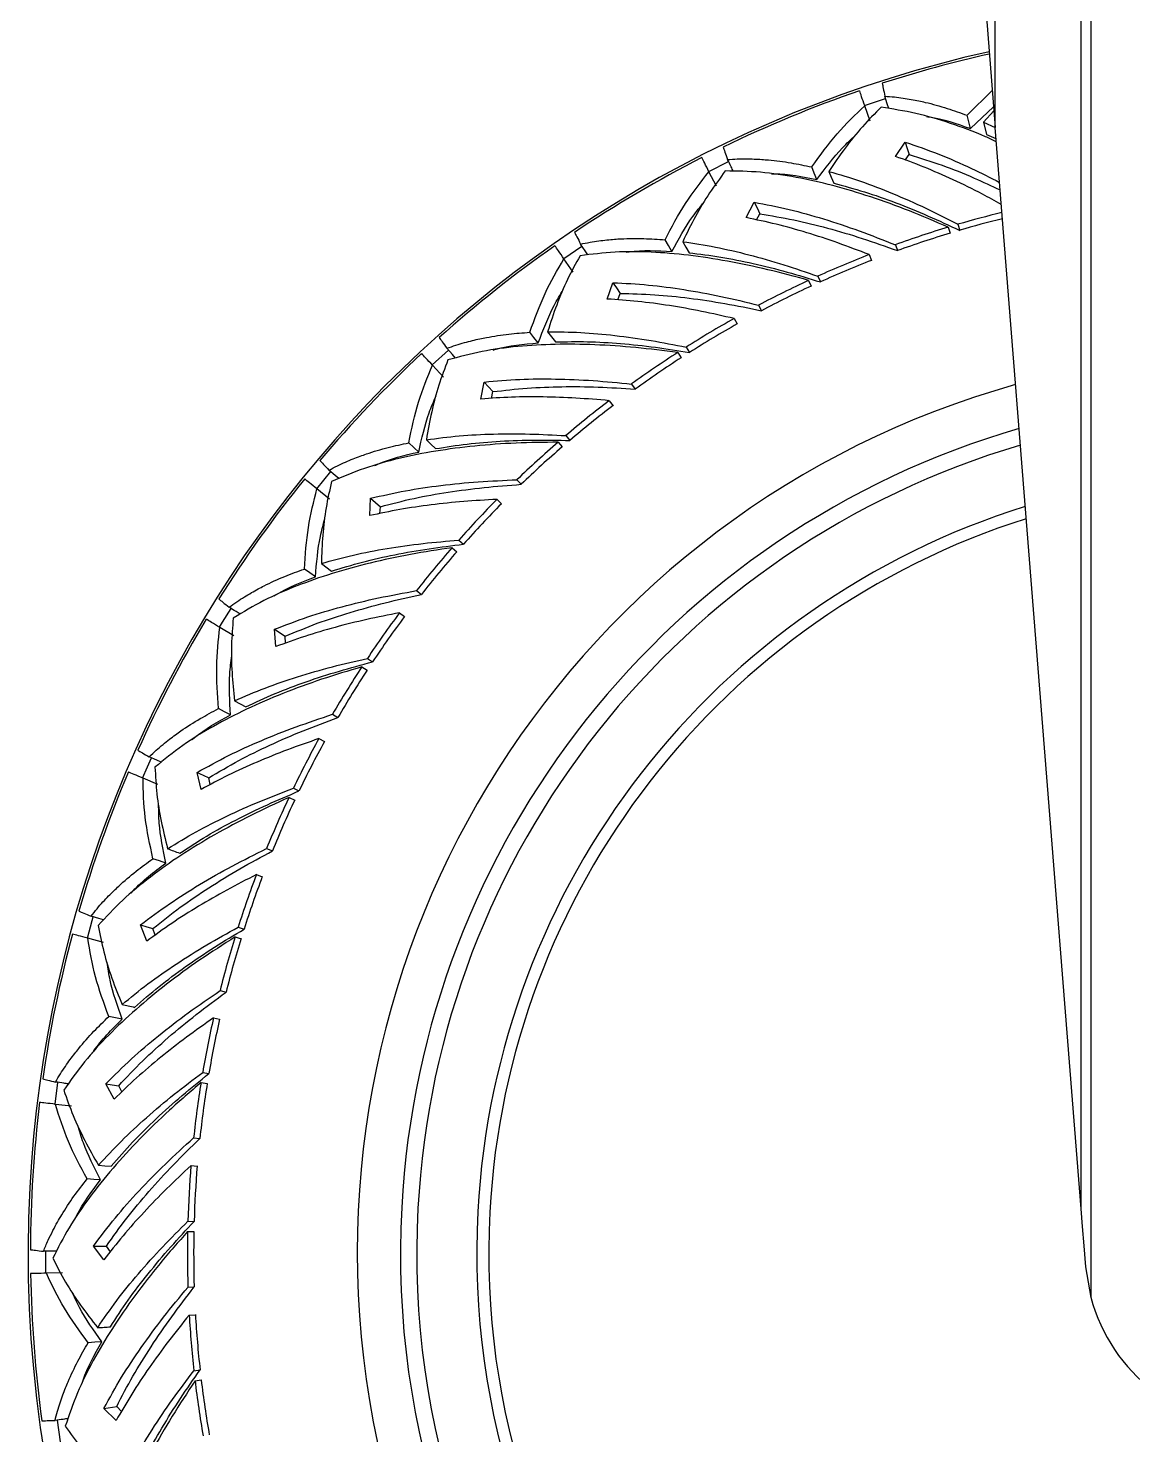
# Model space of a CAD drawing. Header units: millimetres. Extents: x 0 to 597, y 0 to 420.
# Drawn here: x 320.07 to 330.7, y 250.01 to 263.53 of the extents above; entities that cross this region are included whole.
import ezdxf

# ---------------------------------------------------------------- set-up
doc = ezdxf.new("R2010")
doc.units = ezdxf.units.MM

msp = doc.modelspace()

# ---------------------------------------------------------------- linework, layer by layer
at = {"color": 7, "linetype": 'Continuous', "lineweight": 25}
for p, q in [((329.374, 262.571), (329.374, 265.421)), ((330.202, 252.179), (330.202, 265.421)), ((330.296, 251.329), (330.296, 265.421)), ((329.28, 263.755), (329.374, 262.571)), ((328.119, 262.785), (328.32, 262.852)), ((329.104, 262.69), (329.346, 262.927)), ((328.171, 262.634), (328.12, 262.781)), ((329.137, 262.563), (329.358, 262.77)), ((329.361, 262.732), (329.262, 262.625)), ((329.262, 262.625), (329.374, 262.572)), ((329.262, 262.625), (329.292, 262.506)), ((330.202, 252.179), (329.374, 262.571)), ((328.414, 262.295), (328.51, 262.432)), ((329.292, 262.506), (329.382, 262.466)), ((328.508, 262.26), (328.547, 262.313)), ((326.621, 262.15), (326.811, 262.245)), ((326.693, 262.008), (326.622, 262.147)), ((326.981, 261.706), (327.057, 261.855)), ((327.079, 261.684), (327.111, 261.743)), ((329.016, 261.642), (329.033, 261.584)), ((328.923, 261.614), (328.941, 261.557)), ((325.226, 261.313), (325.4, 261.433)), ((328.163, 261.351), (328.185, 261.295)), ((328.414, 261.445), (328.434, 261.389)), ((325.317, 261.182), (325.227, 261.31)), ((325.644, 260.924), (325.698, 261.081)), ((327.58, 261.103), (327.605, 261.048)), ((327.669, 261.143), (327.693, 261.088)), ((325.744, 260.916), (325.767, 260.978)), ((327.099, 260.865), (327.127, 260.812)), ((326.864, 260.736), (326.893, 260.684)), ((325.07, 260.61), (325.145, 260.512)), ((323.96, 260.29), (324.116, 260.433)), ((326.321, 260.409), (326.354, 260.359)), ((326.403, 260.462), (326.435, 260.411)), ((324.069, 260.173), (323.963, 260.288)), ((324.429, 259.963), (324.461, 260.126)), ((324.529, 259.969), (324.543, 260.034)), ((325.878, 260.107), (325.913, 260.058)), ((325.663, 259.947), (325.699, 259.899)), ((325.245, 259.611), (325.284, 259.565)), ((325.171, 259.548), (325.21, 259.502)), ((322.85, 259.101), (322.985, 259.265)), ((324.775, 259.187), (324.816, 259.143)), ((322.974, 259), (322.852, 259.099)), ((323.359, 258.842), (323.368, 259.009)), ((323.457, 258.862), (323.463, 258.928)), ((324.584, 258.998), (324.626, 258.956)), ((324.152, 258.534), (324.197, 258.495)), ((324.216, 258.607), (324.261, 258.567)), ((322.894, 258.382), (322.993, 258.309)), ((323.81, 258.122), (323.857, 258.084)), ((323.647, 257.909), (323.695, 257.873)), ((322.052, 257.687), (321.918, 257.767)), ((322.456, 257.583), (322.442, 257.75)), ((322.442, 257.75), (322.547, 257.683)), ((322.55, 257.617), (322.547, 257.683)), ((323.338, 257.47), (323.387, 257.437)), ((323.284, 257.389), (323.334, 257.356)), ((323.002, 256.933), (323.054, 256.902)), ((322.871, 256.699), (322.923, 256.67)), ((321.737, 256.211), (321.699, 256.374)), ((321.323, 256.257), (321.179, 256.319)), ((321.826, 256.257), (321.813, 256.323)), ((322.625, 256.222), (322.679, 256.196)), ((322.584, 256.134), (322.638, 256.109)), ((322.368, 255.643), (322.424, 255.62)), ((322.27, 255.393), (322.326, 255.372)), ((321.215, 254.752), (321.156, 254.908)), ((321.297, 254.811), (321.275, 254.873)), ((322.094, 254.887), (322.151, 254.868)), ((320.799, 254.74), (320.648, 254.781)), ((322.065, 254.794), (322.122, 254.776)), ((321.92, 254.277), (321.978, 254.263)), ((320.978, 254.002), (320.85, 254.029)), ((321.858, 254.016), (321.916, 254.003)), ((320.333, 253.185), (320.361, 253.395)), ((320.902, 253.235), (320.821, 253.381)), ((321.738, 253.394), (321.797, 253.385)), ((321.754, 253.49), (321.813, 253.48)), ((320.975, 253.304), (320.945, 253.363)), ((320.491, 253.165), (320.336, 253.184)), ((321.666, 252.863), (321.726, 252.856)), ((321.641, 252.596), (321.7, 252.591)), ((321.611, 252.06), (321.671, 252.059)), ((321.608, 251.963), (321.668, 251.962)), ((320.246, 251.56), (320.245, 251.772)), ((320.803, 251.689), (320.703, 251.822)), ((320.703, 251.822), (320.827, 251.822)), ((320.866, 251.768), (320.827, 251.822)), ((330.296, 251.329), (330.246, 251.622)), ((320.406, 251.563), (320.25, 251.56)), ((321.612, 251.427), (321.671, 251.429)), ((321.624, 251.159), (321.683, 251.162)), ((321.669, 250.624), (321.728, 250.631)), ((321.68, 250.528), (321.739, 250.535)), ((320.803, 250.262), (320.926, 250.279)), ((320.92, 250.144), (320.803, 250.262)), ((320.971, 250.231), (320.926, 250.279)), ((320.387, 249.939), (320.356, 250.149))]:
    msp.add_line(p, q, dxfattribs=at)
at = {"color": 7, "linetype": 'Continuous', "lineweight": 25, "flags": 128}
for points in [[(328.352, 262.754), (328.337, 262.799), (328.313, 262.874)], [(329.137, 262.563), (329.12, 262.626), (329.104, 262.69)], [(328.51, 262.432), (328.529, 262.372), (328.547, 262.313)], [(327.659, 262.073), (327.634, 262.133), (327.61, 262.193)], [(327.775, 262.151), (327.798, 262.094), (327.821, 262.037)], [(327.057, 261.855), (327.084, 261.799), (327.111, 261.743)], [(326.265, 261.381), (326.232, 261.437), (326.199, 261.493)], [(325.458, 261.348), (325.432, 261.387), (325.387, 261.452)], [(326.369, 261.475), (326.399, 261.422), (326.43, 261.368)], [(325.698, 261.081), (325.733, 261.03), (325.767, 260.978)], [(324.98, 260.502), (324.939, 260.553), (324.899, 260.604)], [(324.185, 260.357), (324.154, 260.392), (324.101, 260.451)], [(324.461, 260.126), (324.502, 260.08), (324.543, 260.034)], [(323.83, 259.453), (323.783, 259.498), (323.735, 259.542)], [(323.904, 259.572), (323.948, 259.529), (323.992, 259.486)], [(323.063, 259.198), (323.027, 259.229), (322.967, 259.279)], [(323.368, 259.009), (323.415, 258.968), (323.463, 258.928)], [(322.837, 258.254), (322.784, 258.291), (322.731, 258.329)], [(321.915, 257.769), (321.945, 257.819), (322.026, 257.95)], [(322.059, 257.063), (322.113, 257.034), (322.168, 257.004)], [(322.021, 256.928), (321.963, 256.958), (321.905, 256.988)], [(321.175, 256.32), (321.221, 256.427), (321.26, 256.514)], [(321.354, 256.472), (321.311, 256.491), (321.239, 256.524)], [(321.699, 256.374), (321.756, 256.348), (321.813, 256.323)], [(321.397, 255.502), (321.336, 255.523), (321.274, 255.545)], [(320.644, 254.782), (320.691, 254.95), (320.701, 254.986)], [(320.8, 254.958), (320.755, 254.971), (320.679, 254.992)], [(321.156, 254.908), (321.215, 254.891), (321.275, 254.873)], [(320.821, 253.381), (320.883, 253.372), (320.945, 253.363)], [(320.751, 252.598), (320.813, 252.594), (320.874, 252.589)], [(320.771, 252.459), (320.706, 252.463), (320.641, 252.468)], [(330.246, 251.622), (330.23, 251.824), (330.215, 252.01), (330.202, 252.179)], [(320.782, 250.903), (320.717, 250.898), (320.652, 250.893)]]:
    msp.add_lwpolyline(points, dxfattribs=at)
at = {"color": 7, "linetype": 'Continuous', "lineweight": 25}
for radius, start, end in [(11.833, 176.9553, 77.3499), (11.833, 102.6501, 176.9553), (11.811, 102.6653, 107.8443), (11.811, 108.9553, 115.8443), (11.811, 116.9553, 123.8443), (10.301, 103.8645, 106.2991), (10.241, 103.9194, 106.2991), (10.301, 106.8395, 109.8234), (10.241, 106.8395, 109.8234), (11.811, 124.9553, 131.8443), (10.301, 111.3153, 114.2991), (10.241, 111.3153, 114.2991), (10.301, 114.8395, 117.8234), (10.241, 114.8395, 117.8234), (10.301, 119.3153, 122.2991), (10.241, 119.3153, 122.2991), (10.301, 122.8395, 125.8234), (11.811, 132.9553, 139.8443), (10.241, 122.8395, 125.8234), (8.667, 105.6409, 356.9553), (10.301, 127.3153, 130.2991), (10.241, 127.3153, 130.2991), (8.252, 176.9553, 73.794), (8.252, 106.206, 176.9553), (8.095, 176.9553, 73.565), (8.095, 106.435, 176.9553), (10.301, 130.8395, 133.8234), (10.241, 130.8395, 133.8234), (11.811, 140.9553, 147.8443), (10.301, 135.3153, 138.2991), (10.241, 135.3153, 138.2991), (7.518, 176.9553, 72.6384), (7.518, 107.3616, 176.9553), (7.403, 176.9553, 72.4351), (7.403, 107.5649, 176.9553), (10.301, 138.8395, 141.8234), (10.241, 138.8395, 141.8234), (11.811, 148.9553, 155.8443), (10.301, 143.3153, 146.2991), (10.241, 143.3153, 146.2991), (10.301, 146.8395, 149.8234), (10.241, 146.8395, 149.8234), (10.301, 151.3153, 154.2991), (10.241, 151.3153, 154.2991), (11.811, 156.9553, 163.8443), (10.301, 154.8395, 157.8234), (10.241, 154.8395, 157.8234), (10.301, 159.3153, 162.2991), (10.241, 159.3153, 162.2991), (11.811, 164.9553, 171.8443), (10.301, 162.8395, 165.8234), (10.241, 162.8395, 165.8234), (10.301, 167.3153, 170.2991), (10.241, 167.3153, 170.2991), (10.301, 170.8395, 173.8234), (10.241, 170.8395, 173.8234), (11.811, 172.9553, 179.8443), (10.301, 175.3153, 178.2991), (10.241, 175.3153, 178.2991), (10.301, 178.8395, 181.8234), (10.241, 178.8395, 181.8234), (11.811, 180.9553, 187.8443), (1.667, 194.7911, 345.2089), (10.301, 183.3153, 186.2991), (10.241, 183.3153, 186.2991), (10.241, 186.8395, 189.8234), (10.301, 186.8395, 189.8234)]:
    msp.add_arc((331.907, 251.755), radius, start, end, dxfattribs=at)
for points, knots in [([(328.288, 262.998), (328.291, 262.983), (328.297, 262.955), (328.308, 262.901), (328.313, 262.874)], [0, 0, 0, 0, 0.50037, 1, 1, 1, 1]), ([(328.12, 262.781), (328.109, 262.813), (328.087, 262.877), (328.076, 262.909), (328.071, 262.925)], [0, 0, 0, 0, 0.498258, 1, 1, 1, 1]), ([(328.313, 262.874), (328.344, 262.871), (328.402, 262.867), (328.487, 262.856), (328.565, 262.843), (328.636, 262.829), (328.751, 262.804), (328.905, 262.762), (329.04, 262.713), (329.104, 262.69)], [0, 0, 0, 0, 0.120105, 0.230144, 0.33017, 0.420242, 0.500401, 0.764722, 1, 1, 1, 1]), ([(327.61, 262.193), (327.689, 262.303), (327.849, 262.525), (328.03, 262.696), (328.12, 262.781)], [0, 0, 0, 0, 0.499578, 1, 1, 1, 1]), ([(328.277, 262.767), (328.216, 262.707), (328.097, 262.586), (327.93, 262.379), (327.826, 262.227), (327.775, 262.151)], [0, 0, 0, 0, 0.3393712, 0.6723284, 1, 1, 1, 1]), ([(329.385, 262.436), (329.35, 262.453), (329.201, 262.522), (328.942, 262.616), (328.605, 262.717), (328.387, 262.75), (328.277, 262.767)], [0, 0, 0, 0, 0.0910876, 0.38894, 0.689646, 1, 1, 1, 1]), ([(328.713, 262.678), (328.723, 262.677), (328.86, 262.66), (329.003, 262.61), (329.137, 262.563)], [0, 0, 0, 0, 0.073599, 1, 1, 1, 1]), ([(327.659, 262.073), (327.739, 262.179), (327.857, 262.337), (327.989, 262.459), (328.032, 262.499)], [0, 0, 0, 0, 0.677844, 1, 1, 1, 1]), ([(328.51, 262.432), (328.617, 262.395), (328.827, 262.322), (329.131, 262.19), (329.326, 262.091), (329.416, 262.045)], [0, 0, 0, 0, 0.361057, 0.707506, 1, 1, 1, 1]), ([(326.759, 262.385), (326.763, 262.371), (326.773, 262.343), (326.791, 262.291), (326.801, 262.265)], [0, 0, 0, 0, 0.500373, 1, 1, 1, 1]), ([(329.433, 261.834), (329.373, 261.867), (329.218, 261.952), (328.97, 262.072), (328.69, 262.195), (328.506, 262.262), (328.414, 262.295)], [0, 0, 0, 0, 0.175466, 0.450171, 0.725172, 1, 1, 1, 1]), ([(328.547, 262.313), (328.652, 262.28), (328.858, 262.216), (329.151, 262.099), (329.338, 262.012), (329.422, 261.973)], [0, 0, 0, 0, 0.366201, 0.717931, 1, 1, 1, 1]), ([(326.622, 262.147), (326.607, 262.177), (326.577, 262.237), (326.561, 262.268), (326.553, 262.283)], [0, 0, 0, 0, 0.498253, 1, 1, 1, 1]), ([(326.801, 262.265), (326.831, 262.267), (326.89, 262.271), (326.976, 262.272), (327.055, 262.27), (327.127, 262.266), (327.244, 262.257), (327.402, 262.237), (327.543, 262.207), (327.61, 262.193)], [0, 0, 0, 0, 0.120103, 0.230143, 0.330172, 0.420241, 0.500399, 0.764724, 1, 1, 1, 1]), ([(326.856, 262.152), (326.849, 262.166), (326.83, 262.204), (326.812, 262.242), (326.801, 262.265)], [0, 0, 0, 0, 0.372297, 1, 1, 1, 1]), ([(326.199, 261.493), (326.262, 261.614), (326.39, 261.855), (326.545, 262.05), (326.622, 262.147)], [0, 0, 0, 0, 0.499573, 1, 1, 1, 1]), ([(326.779, 262.155), (326.728, 262.086), (326.626, 261.95), (326.49, 261.722), (326.409, 261.557), (326.369, 261.475)], [0, 0, 0, 0, 0.339371, 0.672335, 1, 1, 1, 1]), ([(328.923, 261.614), (328.798, 261.668), (328.548, 261.776), (328.177, 261.909), (327.813, 262.019), (327.459, 262.098), (327.111, 262.15), (326.891, 262.153), (326.779, 262.155)], [0, 0, 0, 0, 0.166041, 0.333057, 0.499184, 0.663302, 0.828993, 1, 1, 1, 1]), ([(327.223, 262.127), (327.234, 262.127), (327.372, 262.13), (327.521, 262.1), (327.659, 262.073)], [0, 0, 0, 0, 0.073596, 1, 1, 1, 1]), ([(327.775, 262.151), (327.876, 262.121), (328.078, 262.062), (328.39, 261.94), (328.703, 261.802), (328.913, 261.694), (329.016, 261.642)], [0, 0, 0, 0, 0.250636, 0.500177, 0.755313, 1, 1, 1, 1]), ([(327.821, 262.037), (327.919, 262.011), (328.116, 261.959), (328.421, 261.851), (328.726, 261.727), (328.932, 261.631), (329.033, 261.584)], [0, 0, 0, 0, 0.250452, 0.499997, 0.75525, 1, 1, 1, 1]), ([(326.265, 261.381), (326.329, 261.498), (326.423, 261.67), (326.537, 261.81), (326.574, 261.855)], [0, 0, 0, 0, 0.677852, 1, 1, 1, 1]), ([(327.057, 261.855), (327.168, 261.833), (327.387, 261.791), (327.725, 261.696), (328.066, 261.583), (328.298, 261.491), (328.414, 261.445)], [0, 0, 0, 0, 0.255316, 0.500302, 0.750158, 1, 1, 1, 1]), ([(328.163, 261.351), (328.062, 261.389), (327.861, 261.466), (327.563, 261.563), (327.268, 261.646), (327.077, 261.686), (326.981, 261.706)], [0, 0, 0, 0, 0.249919, 0.499817, 0.749988, 1, 1, 1, 1]), ([(327.111, 261.743), (327.219, 261.725), (327.432, 261.69), (327.762, 261.608), (328.095, 261.51), (328.321, 261.429), (328.434, 261.389)], [0, 0, 0, 0, 0.255034, 0.499994, 0.749999, 1, 1, 1, 1]), ([(325.329, 261.565), (325.336, 261.552), (325.349, 261.526), (325.375, 261.477), (325.387, 261.452)], [0, 0, 0, 0, 0.5003706, 1, 1, 1, 1]), ([(325.387, 261.452), (325.417, 261.458), (325.475, 261.47), (325.56, 261.483), (325.638, 261.492), (325.71, 261.499), (325.827, 261.506), (325.987, 261.508), (326.131, 261.498), (326.199, 261.493)], [0, 0, 0, 0, 0.120107, 0.230144, 0.330174, 0.420242, 0.500399, 0.764725, 1, 1, 1, 1]), ([(325.227, 261.31), (325.208, 261.338), (325.17, 261.393), (325.15, 261.421), (325.14, 261.435)], [0, 0, 0, 0, 0.498255, 1, 1, 1, 1]), ([(327.58, 261.103), (327.449, 261.139), (327.186, 261.21), (326.8, 261.291), (326.424, 261.349), (326.062, 261.379), (325.711, 261.381), (325.493, 261.354), (325.382, 261.34)], [0, 0, 0, 0, 0.166041, 0.333057, 0.499186, 0.663303, 0.828994, 1, 1, 1, 1]), ([(325.825, 261.374), (325.835, 261.376), (325.972, 261.397), (326.124, 261.389), (326.265, 261.381)], [0, 0, 0, 0, 0.073601, 1, 1, 1, 1]), ([(326.369, 261.475), (326.473, 261.459), (326.681, 261.428), (327.006, 261.352), (327.336, 261.258), (327.559, 261.181), (327.669, 261.143)], [0, 0, 0, 0, 0.250635, 0.500173, 0.755309, 1, 1, 1, 1]), ([(326.43, 261.368), (326.531, 261.356), (326.733, 261.332), (327.049, 261.267), (327.369, 261.188), (327.587, 261.121), (327.693, 261.088)], [0, 0, 0, 0, 0.250449, 0.499999, 0.755253, 1, 1, 1, 1]), ([(324.899, 260.604), (324.945, 260.732), (325.038, 260.989), (325.164, 261.203), (325.227, 261.31)], [0, 0, 0, 0, 0.499584, 1, 1, 1, 1]), ([(325.382, 261.34), (325.34, 261.265), (325.259, 261.116), (325.155, 260.871), (325.098, 260.696), (325.07, 260.61)], [0, 0, 0, 0, 0.339378, 0.672341, 1, 1, 1, 1]), ([(325.698, 261.081), (325.812, 261.076), (326.034, 261.064), (326.382, 261.017), (326.736, 260.953), (326.978, 260.894), (327.099, 260.865)], [0, 0, 0, 0, 0.2553177, 0.5003035, 0.75016, 1, 1, 1, 1]), ([(324.98, 260.502), (325.027, 260.626), (325.097, 260.81), (325.19, 260.964), (325.22, 261.014)], [0, 0, 0, 0, 0.677844, 1, 1, 1, 1]), ([(325.767, 260.978), (325.877, 260.975), (326.093, 260.97), (326.431, 260.935), (326.774, 260.884), (327.01, 260.836), (327.127, 260.812)], [0, 0, 0, 0, 0.255033, 0.499997, 0.749997, 1, 1, 1, 1]), ([(326.864, 260.736), (326.759, 260.76), (326.549, 260.808), (326.24, 260.863), (325.936, 260.904), (325.741, 260.917), (325.644, 260.924)], [0, 0, 0, 0, 0.249917, 0.499816, 0.749988, 1, 1, 1, 1]), ([(324.028, 260.554), (324.036, 260.542), (324.053, 260.518), (324.085, 260.473), (324.101, 260.451)], [0, 0, 0, 0, 0.500366, 1, 1, 1, 1]), ([(324.101, 260.451), (324.13, 260.461), (324.185, 260.48), (324.268, 260.505), (324.344, 260.525), (324.415, 260.541), (324.53, 260.564), (324.688, 260.589), (324.831, 260.599), (324.899, 260.604)], [0, 0, 0, 0, 0.120105, 0.230146, 0.330172, 0.420239, 0.5004, 0.764723, 1, 1, 1, 1]), ([(325.07, 260.61), (325.175, 260.609), (325.385, 260.607), (325.719, 260.576), (326.058, 260.529), (326.29, 260.484), (326.403, 260.462)], [0, 0, 0, 0, 0.250637, 0.500175, 0.75531, 1, 1, 1, 1]), ([(326.321, 260.409), (326.186, 260.427), (325.916, 260.461), (325.522, 260.488), (325.142, 260.492), (324.78, 260.472), (324.432, 260.425), (324.219, 260.368), (324.111, 260.338)], [0, 0, 0, 0, 0.166042, 0.333058, 0.499187, 0.663303, 0.828994, 1, 1, 1, 1]), ([(324.546, 260.434), (324.556, 260.437), (324.688, 260.477), (324.839, 260.49), (324.98, 260.502)], [0, 0, 0, 0, 0.073596, 1, 1, 1, 1]), ([(325.145, 260.512), (325.247, 260.514), (325.45, 260.518), (325.773, 260.499), (326.101, 260.464), (326.325, 260.429), (326.435, 260.411)], [0, 0, 0, 0, 0.25045, 0.499998, 0.755252, 1, 1, 1, 1]), ([(323.735, 259.542), (323.763, 259.676), (323.819, 259.943), (323.915, 260.173), (323.963, 260.288)], [0, 0, 0, 0, 0.499577, 1, 1, 1, 1]), ([(323.963, 260.288), (323.94, 260.312), (323.894, 260.362), (323.87, 260.387), (323.859, 260.399)], [0, 0, 0, 0, 0.498255, 1, 1, 1, 1]), ([(324.111, 260.338), (324.081, 260.258), (324.021, 260.1), (323.952, 259.842), (323.92, 259.662), (323.904, 259.572)], [0, 0, 0, 0, 0.339378, 0.672331, 1, 1, 1, 1]), ([(324.461, 260.126), (324.574, 260.136), (324.795, 260.156), (325.147, 260.158), (325.506, 260.143), (325.754, 260.119), (325.878, 260.107)], [0, 0, 0, 0, 0.255314, 0.500302, 0.750158, 1, 1, 1, 1]), ([(324.543, 260.034), (324.653, 260.046), (324.867, 260.071), (325.207, 260.084), (325.554, 260.081), (325.793, 260.066), (325.913, 260.058)], [0, 0, 0, 0, 0.255036, 0.499995, 0.749998, 1, 1, 1, 1]), ([(323.83, 259.453), (323.859, 259.582), (323.903, 259.774), (323.974, 259.94), (323.997, 259.993)], [0, 0, 0, 0, 0.67783, 1, 1, 1, 1]), ([(325.663, 259.947), (325.556, 259.956), (325.341, 259.974), (325.027, 259.985), (324.721, 259.984), (324.526, 259.97), (324.429, 259.963)], [0, 0, 0, 0, 0.249918, 0.499817, 0.749987, 1, 1, 1, 1]), ([(323.904, 259.572), (324.008, 259.585), (324.217, 259.613), (324.551, 259.629), (324.893, 259.63), (325.129, 259.617), (325.245, 259.611)], [0, 0, 0, 0, 0.250637, 0.500174, 0.755312, 1, 1, 1, 1]), ([(322.967, 259.279), (322.994, 259.294), (323.046, 259.321), (323.124, 259.357), (323.197, 259.387), (323.265, 259.413), (323.375, 259.452), (323.528, 259.498), (323.669, 259.528), (323.735, 259.542)], [0, 0, 0, 0, 0.120103, 0.230143, 0.330172, 0.420241, 0.500401, 0.764727, 1, 1, 1, 1]), ([(325.171, 259.548), (325.035, 259.546), (324.763, 259.543), (324.369, 259.514), (323.992, 259.466), (323.636, 259.395), (323.298, 259.3), (323.095, 259.214), (322.992, 259.17)], [0, 0, 0, 0, 0.16604, 0.333056, 0.499186, 0.663303, 0.828993, 1, 1, 1, 1]), ([(323.992, 259.486), (324.093, 259.502), (324.293, 259.534), (324.616, 259.56), (324.945, 259.571), (325.172, 259.567), (325.284, 259.565)], [0, 0, 0, 0, 0.25045, 0.499998, 0.755252, 1, 1, 1, 1]), ([(322.88, 259.371), (322.89, 259.361), (322.91, 259.339), (322.948, 259.299), (322.967, 259.279)], [0, 0, 0, 0, 0.500373, 1, 1, 1, 1]), ([(323.41, 259.325), (323.419, 259.329), (323.544, 259.388), (323.692, 259.421), (323.83, 259.453)], [0, 0, 0, 0, 0.073597, 1, 1, 1, 1]), ([(322.852, 259.099), (322.826, 259.12), (322.774, 259.163), (322.747, 259.184), (322.734, 259.195)], [0, 0, 0, 0, 0.498257, 1, 1, 1, 1]), ([(323.368, 259.009), (323.479, 259.034), (323.695, 259.084), (324.043, 259.135), (324.401, 259.171), (324.65, 259.181), (324.775, 259.187)], [0, 0, 0, 0, 0.255317, 0.500304, 0.75016, 1, 1, 1, 1]), ([(322.731, 258.329), (322.74, 258.465), (322.759, 258.737), (322.821, 258.978), (322.852, 259.099)], [0, 0, 0, 0, 0.499576, 1, 1, 1, 1]), ([(322.992, 259.17), (322.973, 259.086), (322.936, 258.921), (322.904, 258.657), (322.897, 258.473), (322.894, 258.382)], [0, 0, 0, 0, 0.339372, 0.672335, 1, 1, 1, 1]), ([(323.463, 258.928), (323.569, 258.956), (323.778, 259.011), (324.113, 259.07), (324.457, 259.115), (324.696, 259.134), (324.816, 259.143)], [0, 0, 0, 0, 0.255032, 0.499995, 0.749995, 1, 1, 1, 1]), ([(324.584, 258.998), (324.476, 258.992), (324.261, 258.98), (323.949, 258.947), (323.646, 258.904), (323.455, 258.863), (323.359, 258.842)], [0, 0, 0, 0, 0.249918, 0.499818, 0.749988, 1, 1, 1, 1]), ([(322.837, 258.254), (322.848, 258.386), (322.865, 258.582), (322.912, 258.756), (322.927, 258.812)], [0, 0, 0, 0, 0.67785, 1, 1, 1, 1]), ([(324.152, 258.534), (324.018, 258.514), (323.748, 258.473), (323.362, 258.389), (322.996, 258.289), (322.653, 258.169), (322.331, 258.029), (322.143, 257.915), (322.047, 257.857)], [0, 0, 0, 0, 0.166042, 0.333057, 0.499185, 0.663302, 0.828992, 1, 1, 1, 1]), ([(322.894, 258.382), (322.995, 258.41), (323.198, 258.466), (323.527, 258.529), (323.865, 258.577), (324.101, 258.597), (324.216, 258.607)], [0, 0, 0, 0, 0.250635, 0.500174, 0.755311, 1, 1, 1, 1]), ([(322.993, 258.309), (323.09, 258.339), (323.285, 258.399), (323.6, 258.469), (323.925, 258.526), (324.151, 258.554), (324.261, 258.567)], [0, 0, 0, 0, 0.25045, 0.499997, 0.755252, 1, 1, 1, 1]), ([(322.007, 257.962), (322.032, 257.98), (322.079, 258.014), (322.152, 258.06), (322.22, 258.101), (322.283, 258.136), (322.387, 258.19), (322.532, 258.257), (322.667, 258.306), (322.731, 258.329)], [0, 0, 0, 0, 0.120103, 0.230144, 0.330174, 0.420242, 0.500401, 0.764724, 1, 1, 1, 1]), ([(322.439, 258.069), (322.447, 258.074), (322.563, 258.149), (322.705, 258.203), (322.837, 258.254)], [0, 0, 0, 0, 0.073594, 1, 1, 1, 1]), ([(322.442, 257.75), (322.548, 257.79), (322.755, 257.87), (323.093, 257.969), (323.442, 258.054), (323.687, 258.099), (323.81, 258.122)], [0, 0, 0, 0, 0.2553156, 0.5003018, 0.7501587, 1, 1, 1, 1]), ([(321.908, 258.041), (321.919, 258.032), (321.942, 258.013), (321.985, 257.979), (322.007, 257.962)], [0, 0, 0, 0, 0.500368, 1, 1, 1, 1]), ([(322.547, 257.683), (322.648, 257.725), (322.847, 257.809), (323.171, 257.914), (323.505, 258.007), (323.739, 258.059), (323.857, 258.084)], [0, 0, 0, 0, 0.255032, 0.499994, 0.749997, 1, 1, 1, 1]), ([(321.918, 257.767), (321.889, 257.785), (321.832, 257.819), (321.802, 257.837), (321.788, 257.846)], [0, 0, 0, 0, 0.498254, 1, 1, 1, 1]), ([(322.113, 257.895), (322.1, 257.903), (322.065, 257.926), (322.029, 257.948), (322.007, 257.962)], [0, 0, 0, 0, 0.372326, 1, 1, 1, 1]), ([(322.047, 257.857), (322.04, 257.772), (322.026, 257.602), (322.031, 257.336), (322.05, 257.154), (322.059, 257.063)], [0, 0, 0, 0, 0.339372, 0.672331, 1, 1, 1, 1]), ([(323.647, 257.909), (323.541, 257.888), (323.33, 257.846), (323.025, 257.77), (322.731, 257.684), (322.548, 257.617), (322.456, 257.583)], [0, 0, 0, 0, 0.249916, 0.499816, 0.749987, 1, 1, 1, 1]), ([(321.905, 256.988), (321.896, 257.124), (321.876, 257.396), (321.904, 257.644), (321.918, 257.767)], [0, 0, 0, 0, 0.499576, 1, 1, 1, 1]), ([(322.021, 256.928), (322.013, 257.061), (322.002, 257.257), (322.025, 257.436), (322.032, 257.494)], [0, 0, 0, 0, 0.6778347, 1, 1, 1, 1]), ([(322.059, 257.063), (322.156, 257.105), (322.349, 257.188), (322.666, 257.296), (322.994, 257.391), (323.225, 257.444), (323.338, 257.47)], [0, 0, 0, 0, 0.250639, 0.500174, 0.755313, 1, 1, 1, 1]), ([(322.168, 257.004), (322.26, 257.048), (322.444, 257.134), (322.747, 257.248), (323.06, 257.349), (323.28, 257.408), (323.387, 257.437)], [0, 0, 0, 0, 0.250449, 0.499994, 0.755248, 1, 1, 1, 1]), ([(323.284, 257.389), (323.154, 257.35), (322.893, 257.272), (322.522, 257.135), (322.173, 256.985), (321.85, 256.819), (321.551, 256.635), (321.381, 256.496), (321.294, 256.425)], [0, 0, 0, 0, 0.16604, 0.333058, 0.499187, 0.663304, 0.828992, 1, 1, 1, 1]), ([(321.239, 256.524), (321.261, 256.545), (321.304, 256.585), (321.369, 256.641), (321.431, 256.691), (321.488, 256.734), (321.584, 256.802), (321.719, 256.889), (321.846, 256.956), (321.905, 256.988)], [0, 0, 0, 0, 0.120107, 0.230145, 0.330172, 0.420241, 0.500404, 0.764727, 1, 1, 1, 1]), ([(321.652, 256.689), (321.66, 256.696), (321.764, 256.787), (321.897, 256.86), (322.021, 256.928)], [0, 0, 0, 0, 0.073606, 1, 1, 1, 1]), ([(321.699, 256.374), (321.799, 256.429), (321.993, 256.537), (322.314, 256.682), (322.647, 256.814), (322.884, 256.893), (323.002, 256.933)], [0, 0, 0, 0, 0.255315, 0.5003, 0.750159, 1, 1, 1, 1]), ([(321.813, 256.323), (321.907, 256.379), (322.093, 256.489), (322.398, 256.638), (322.716, 256.777), (322.942, 256.86), (323.054, 256.902)], [0, 0, 0, 0, 0.255035, 0.4999957, 0.7499959, 1, 1, 1, 1]), ([(322.871, 256.699), (322.769, 256.664), (322.565, 256.593), (322.275, 256.475), (321.995, 256.349), (321.823, 256.257), (321.737, 256.211)], [0, 0, 0, 0, 0.249918, 0.499815, 0.749985, 1, 1, 1, 1]), ([(321.13, 256.588), (321.143, 256.581), (321.168, 256.566), (321.215, 256.538), (321.239, 256.524)], [0, 0, 0, 0, 0.50037, 1, 1, 1, 1]), ([(321.179, 256.319), (321.148, 256.332), (321.086, 256.358), (321.054, 256.371), (321.039, 256.378)], [0, 0, 0, 0, 0.498257, 1, 1, 1, 1]), ([(321.294, 256.425), (321.299, 256.34), (321.308, 256.17), (321.35, 255.908), (321.394, 255.729), (321.416, 255.641)], [0, 0, 0, 0, 0.339372, 0.672336, 1, 1, 1, 1]), ([(321.274, 255.545), (321.246, 255.679), (321.188, 255.945), (321.182, 256.194), (321.179, 256.319)], [0, 0, 0, 0, 0.499574, 1, 1, 1, 1]), ([(321.416, 255.641), (321.506, 255.696), (321.685, 255.805), (321.984, 255.956), (322.296, 256.096), (322.517, 256.181), (322.625, 256.222)], [0, 0, 0, 0, 0.250638, 0.5001734, 0.755311, 1, 1, 1, 1]), ([(322.584, 256.134), (322.46, 256.077), (322.213, 255.963), (321.865, 255.777), (321.54, 255.58), (321.244, 255.37), (320.973, 255.146), (320.823, 254.985), (320.747, 254.903)], [0, 0, 0, 0, 0.166042, 0.333058, 0.499185, 0.663302, 0.828991, 1, 1, 1, 1]), ([(321.532, 255.598), (321.617, 255.653), (321.787, 255.765), (322.071, 255.919), (322.368, 256.064), (322.577, 256.152), (322.679, 256.196)], [0, 0, 0, 0, 0.2504533, 0.4999989, 0.75525, 1, 1, 1, 1]), ([(321.397, 255.502), (321.371, 255.632), (321.333, 255.825), (321.33, 256.005), (321.329, 256.063)], [0, 0, 0, 0, 0.677841, 1, 1, 1, 1]), ([(320.679, 254.992), (320.698, 255.016), (320.735, 255.063), (320.792, 255.127), (320.846, 255.185), (320.897, 255.235), (320.982, 255.316), (321.103, 255.421), (321.22, 255.505), (321.274, 255.545)], [0, 0, 0, 0, 0.1201, 0.230147, 0.330173, 0.420242, 0.500398, 0.764722, 1, 1, 1, 1]), ([(321.156, 254.908), (321.246, 254.977), (321.424, 255.111), (321.721, 255.298), (322.033, 255.476), (322.257, 255.587), (322.368, 255.643)], [0, 0, 0, 0, 0.255317, 0.5003007, 0.7501596, 1, 1, 1, 1]), ([(321.275, 254.873), (321.361, 254.942), (321.529, 255.077), (321.811, 255.267), (322.107, 255.449), (322.318, 255.563), (322.424, 255.62)], [0, 0, 0, 0, 0.2550357, 0.499993, 0.7499985, 1, 1, 1, 1]), ([(321.416, 255.641), (321.435, 255.633), (321.474, 255.619), (321.512, 255.605), (321.532, 255.598)], [0, 0, 0, 0, 0.49998, 1, 1, 1, 1]), ([(321.065, 255.214), (321.072, 255.222), (321.162, 255.326), (321.284, 255.417), (321.397, 255.502)], [0, 0, 0, 0, 0.073597, 1, 1, 1, 1]), ([(322.27, 255.393), (322.175, 255.344), (321.983, 255.245), (321.711, 255.089), (321.452, 254.925), (321.294, 254.81), (321.215, 254.752)], [0, 0, 0, 0, 0.2499158, 0.4998172, 0.7499886, 1, 1, 1, 1]), ([(320.562, 255.041), (320.576, 255.035), (320.603, 255.024), (320.654, 255.003), (320.679, 254.992)], [0, 0, 0, 0, 0.500369, 1, 1, 1, 1]), ([(320.747, 254.903), (320.764, 254.819), (320.797, 254.652), (320.875, 254.398), (320.943, 254.227), (320.977, 254.143)], [0, 0, 0, 0, 0.339378, 0.672332, 1, 1, 1, 1]), ([(320.977, 254.143), (321.059, 254.21), (321.221, 254.343), (321.496, 254.534), (321.786, 254.716), (321.993, 254.831), (322.094, 254.887)], [0, 0, 0, 0, 0.250636, 0.500176, 0.755314, 1, 1, 1, 1]), ([(321.098, 254.116), (321.175, 254.183), (321.328, 254.317), (321.587, 254.51), (321.861, 254.694), (322.056, 254.811), (322.151, 254.868)], [0, 0, 0, 0, 0.25045, 0.499998, 0.75525, 1, 1, 1, 1]), ([(322.065, 254.794), (321.951, 254.72), (321.721, 254.573), (321.402, 254.34), (321.108, 254.099), (320.844, 253.851), (320.607, 253.591), (320.481, 253.411), (320.417, 253.319)], [0, 0, 0, 0, 0.166041, 0.333055, 0.499184, 0.663303, 0.828992, 1, 1, 1, 1]), ([(320.648, 254.781), (320.615, 254.79), (320.55, 254.807), (320.517, 254.816), (320.501, 254.82)], [0, 0, 0, 0, 0.498256, 1, 1, 1, 1]), ([(320.85, 254.029), (320.803, 254.156), (320.709, 254.413), (320.668, 254.658), (320.648, 254.781)], [0, 0, 0, 0, 0.499578, 1, 1, 1, 1]), ([(320.978, 254.002), (320.934, 254.128), (320.869, 254.314), (320.842, 254.492), (320.833, 254.549)], [0, 0, 0, 0, 0.677847, 1, 1, 1, 1]), ([(320.821, 253.381), (320.902, 253.461), (321.059, 253.619), (321.327, 253.846), (321.611, 254.066), (321.817, 254.207), (321.92, 254.277)], [0, 0, 0, 0, 0.255315, 0.500305, 0.750161, 1, 1, 1, 1]), ([(320.945, 253.363), (321.02, 253.443), (321.168, 253.6), (321.421, 253.828), (321.688, 254.049), (321.881, 254.191), (321.978, 254.263)], [0, 0, 0, 0, 0.2550331, 0.4999998, 0.7499941, 1, 1, 1, 1]), ([(320.977, 254.143), (320.997, 254.138), (321.038, 254.129), (321.078, 254.121), (321.098, 254.116)], [0, 0, 0, 0, 0.5, 1, 1, 1, 1]), ([(320.338, 253.398), (320.353, 253.425), (320.383, 253.475), (320.43, 253.547), (320.476, 253.612), (320.52, 253.669), (320.593, 253.761), (320.698, 253.881), (320.802, 253.981), (320.85, 254.029)], [0, 0, 0, 0, 0.120099, 0.230146, 0.33017, 0.420243, 0.500396, 0.764721, 1, 1, 1, 1]), ([(320.689, 253.672), (320.695, 253.68), (320.77, 253.796), (320.878, 253.903), (320.978, 254.002)], [0, 0, 0, 0, 0.073601, 1, 1, 1, 1]), ([(321.858, 254.016), (321.77, 253.954), (321.594, 253.83), (321.347, 253.637), (321.113, 253.439), (320.972, 253.303), (320.902, 253.235)], [0, 0, 0, 0, 0.249913, 0.499817, 0.749987, 1, 1, 1, 1]), ([(320.216, 253.43), (320.23, 253.426), (320.258, 253.419), (320.311, 253.405), (320.338, 253.398)], [0, 0, 0, 0, 0.500372, 1, 1, 1, 1]), ([(321.738, 253.394), (321.635, 253.306), (321.428, 253.128), (321.145, 252.853), (320.886, 252.573), (320.658, 252.288), (320.46, 251.998), (320.361, 251.803), (320.312, 251.704)], [0, 0, 0, 0, 0.166042, 0.333058, 0.499185, 0.664726, 0.831942, 1, 1, 1, 1]), ([(320.463, 253.381), (320.447, 253.383), (320.406, 253.389), (320.364, 253.395), (320.338, 253.398)], [0, 0, 0, 0, 0.372358, 1, 1, 1, 1]), ([(320.751, 252.598), (320.823, 252.676), (320.965, 252.831), (321.211, 253.058), (321.472, 253.279), (321.661, 253.421), (321.754, 253.49)], [0, 0, 0, 0, 0.250633, 0.500171, 0.75531, 1, 1, 1, 1]), ([(320.874, 252.589), (320.941, 252.666), (321.074, 252.82), (321.304, 253.047), (321.549, 253.267), (321.726, 253.41), (321.813, 253.48)], [0, 0, 0, 0, 0.25045, 0.499998, 0.755255, 1, 1, 1, 1]), ([(320.417, 253.319), (320.446, 253.238), (320.502, 253.078), (320.615, 252.837), (320.706, 252.677), (320.751, 252.598)], [0, 0, 0, 0, 0.339372, 0.67233, 1, 1, 1, 1]), ([(320.336, 253.184), (320.303, 253.189), (320.236, 253.197), (320.202, 253.201), (320.185, 253.203)], [0, 0, 0, 0, 0.498256, 1, 1, 1, 1]), ([(320.641, 252.468), (320.577, 252.588), (320.448, 252.828), (320.374, 253.066), (320.336, 253.184)], [0, 0, 0, 0, 0.499578, 1, 1, 1, 1]), ([(320.771, 252.459), (320.71, 252.578), (320.621, 252.753), (320.568, 252.925), (320.552, 252.981)], [0, 0, 0, 0, 0.677847, 1, 1, 1, 1]), ([(320.703, 251.822), (320.771, 251.913), (320.905, 252.091), (321.139, 252.354), (321.39, 252.611), (321.574, 252.779), (321.666, 252.863)], [0, 0, 0, 0, 0.255087, 0.500472, 0.750474, 1, 1, 1, 1]), ([(320.827, 251.822), (320.891, 251.911), (321.016, 252.088), (321.234, 252.348), (321.468, 252.604), (321.64, 252.772), (321.726, 252.856)], [0, 0, 0, 0, 0.254805, 0.5001663, 0.7503149, 1, 1, 1, 1]), ([(321.641, 252.596), (321.562, 252.522), (321.405, 252.375), (321.187, 252.149), (320.983, 251.92), (320.863, 251.766), (320.803, 251.689)], [0, 0, 0, 0, 0.249917, 0.499813, 0.74999, 1, 1, 1, 1]), ([(320.222, 251.772), (320.236, 251.807), (320.264, 251.874), (320.31, 251.967), (320.354, 252.049), (320.419, 252.159), (320.51, 252.298), (320.598, 252.412), (320.641, 252.468)], [0, 0, 0, 0, 0.148544, 0.281393, 0.398648, 0.500389, 0.755051, 1, 1, 1, 1]), ([(320.531, 252.091), (320.535, 252.1), (320.594, 252.226), (320.686, 252.347), (320.771, 252.459)], [0, 0, 0, 0, 0.076165, 1, 1, 1, 1]), ([(320.743, 251.037), (320.802, 251.124), (320.921, 251.297), (321.133, 251.557), (321.362, 251.812), (321.529, 251.979), (321.611, 252.06)], [0, 0, 0, 0, 0.250638, 0.500173, 0.755309, 1, 1, 1, 1]), ([(320.866, 251.045), (320.921, 251.131), (321.031, 251.302), (321.228, 251.558), (321.44, 251.811), (321.595, 251.977), (321.671, 252.059)], [0, 0, 0, 0, 0.250449, 0.499994, 0.755247, 1, 1, 1, 1]), ([(321.608, 251.963), (321.519, 251.861), (321.339, 251.656), (321.097, 251.344), (320.88, 251.032), (320.695, 250.72), (320.539, 250.406), (320.468, 250.197), (320.431, 250.091)], [0, 0, 0, 0, 0.166043, 0.333057, 0.499186, 0.663301, 0.828992, 1, 1, 1, 1]), ([(320.096, 251.787), (320.111, 251.785), (320.14, 251.782), (320.194, 251.775), (320.222, 251.772)], [0, 0, 0, 0, 0.500371, 1, 1, 1, 1]), ([(320.348, 251.772), (320.332, 251.772), (320.29, 251.772), (320.248, 251.772), (320.222, 251.772)], [0, 0, 0, 0, 0.371961, 1, 1, 1, 1]), ([(320.312, 251.704), (320.351, 251.628), (320.428, 251.477), (320.574, 251.255), (320.687, 251.109), (320.743, 251.037)], [0, 0, 0, 0, 0.339373, 0.672334, 1, 1, 1, 1]), ([(320.25, 251.56), (320.216, 251.56), (320.149, 251.558), (320.115, 251.558), (320.098, 251.558)], [0, 0, 0, 0, 0.498257, 1, 1, 1, 1]), ([(320.652, 250.893), (320.571, 251.003), (320.41, 251.223), (320.303, 251.448), (320.25, 251.56)], [0, 0, 0, 0, 0.4995819, 1, 1, 1, 1]), ([(320.782, 250.903), (320.705, 251.011), (320.592, 251.172), (320.516, 251.336), (320.491, 251.388)], [0, 0, 0, 0, 0.67784, 1, 1, 1, 1]), ([(320.803, 250.262), (320.858, 250.362), (320.965, 250.556), (321.161, 250.849), (321.373, 251.139), (321.532, 251.331), (321.612, 251.427)], [0, 0, 0, 0, 0.2553139, 0.5003049, 0.7501569, 1, 1, 1, 1]), ([(320.926, 250.279), (320.976, 250.377), (321.075, 250.568), (321.255, 250.857), (321.452, 251.143), (321.598, 251.333), (321.671, 251.429)], [0, 0, 0, 0, 0.255033, 0.499996, 0.749994, 1, 1, 1, 1]), ([(321.624, 251.159), (321.556, 251.075), (321.421, 250.907), (321.237, 250.653), (321.067, 250.399), (320.969, 250.229), (320.92, 250.144)], [0, 0, 0, 0, 0.249918, 0.499815, 0.749989, 1, 1, 1, 1]), ([(320.743, 251.037), (320.763, 251.039), (320.804, 251.041), (320.845, 251.044), (320.866, 251.045)], [0, 0, 0, 0, 0.499995, 1, 1, 1, 1]), ([(320.333, 250.146), (320.341, 250.175), (320.355, 250.232), (320.381, 250.314), (320.407, 250.389), (320.433, 250.456), (320.478, 250.564), (320.546, 250.709), (320.618, 250.834), (320.652, 250.893)], [0, 0, 0, 0, 0.120104, 0.230149, 0.330173, 0.420247, 0.500401, 0.764729, 1, 1, 1, 1]), ([(320.595, 250.505), (320.598, 250.515), (320.639, 250.647), (320.713, 250.78), (320.782, 250.903)], [0, 0, 0, 0, 0.073582, 1, 1, 1, 1]), ([(320.951, 249.491), (320.998, 249.585), (321.092, 249.773), (321.266, 250.059), (321.456, 250.343), (321.599, 250.532), (321.669, 250.624)], [0, 0, 0, 0, 0.25064, 0.500178, 0.755307, 1, 1, 1, 1]), ([(321.072, 249.515), (321.115, 249.608), (321.2, 249.793), (321.359, 250.074), (321.534, 250.354), (321.664, 250.54), (321.728, 250.631)], [0, 0, 0, 0, 0.250451, 0.499996, 0.755249, 1, 1, 1, 1]), ([(321.68, 250.528), (321.605, 250.414), (321.455, 250.186), (321.259, 249.844), (321.088, 249.504), (320.948, 249.169), (320.837, 248.836), (320.796, 248.62), (320.775, 248.51)], [0, 0, 0, 0, 0.166042, 0.333054, 0.499186, 0.663304, 0.828996, 1, 1, 1, 1]), ([(320.207, 250.142), (320.221, 250.143), (320.25, 250.144), (320.305, 250.145), (320.333, 250.146)], [0, 0, 0, 0, 0.50037, 1, 1, 1, 1]), ([(320.458, 250.163), (320.442, 250.161), (320.401, 250.155), (320.359, 250.149), (320.333, 250.146)], [0, 0, 0, 0, 0.372346, 1, 1, 1, 1]), ([(320.431, 250.091), (320.481, 250.021), (320.579, 249.882), (320.754, 249.682), (320.886, 249.554), (320.951, 249.491)], [0, 0, 0, 0, 0.339375, 0.672334, 1, 1, 1, 1])]:
    msp.add_open_spline(points, degree=3, knots=knots, dxfattribs=at)

doc.saveas('drawing.dxf')
